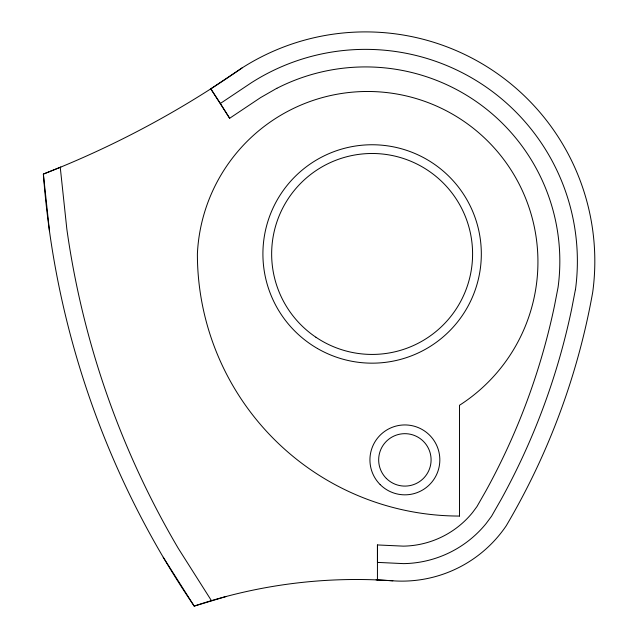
<?xml version="1.0" encoding="UTF-8"?>
<svg xmlns="http://www.w3.org/2000/svg" width="638" height="638" viewBox="0 0 638 638"><rect width="100%" height="100%" fill="white"/><g stroke="black" fill="none" stroke-linecap="round" stroke-linejoin="round"><path stroke-width="0.96" d="M276.892 88.307A194.311 194.311 0 0 1 558.075 287.267L554.55 305.474A667.268 667.268 0 0 1 485.957 490.789L476.929 506.628L472.543 512.537A91.043 91.043 0 0 1 403.312 546.136L377.449 544.948L377.449 562.429L378.366 562.429M575.396 289.7L571.656 309.047A684.749 684.749 0 0 1 501.269 499.211L491.579 516.206L486.108 523.567A108.532 108.532 0 0 1 403.583 563.625L378.366 562.429M163.224 557.245L194.199 606.1A508.159 508.159 0 0 1 392.864 580.803A126.021 126.021 0 0 0 506.237 525.776A702.223 702.223 0 0 0 592.726 292.132A229.337 229.337 0 0 0 242.073 67.931L210.795 88.849L229.648 118.277L260.655 97.558L276.868 88.259M229.648 118.277L220.365 103.468L251.364 82.749A211.856 211.856 0 0 1 575.452 289.708M60.833 167.06L43.368 174.078L49.541 231.594M226.37 596.434L194.199 606.1A883.909 883.909 0 0 1 43.368 174.078A952.079 952.079 0 0 0 242.073 67.931M376.093 579.878L392.864 580.803M210.795 88.849L220.365 103.468M211.433 600.653L178.289 548.369A866.428 866.428 0 0 1 66.846 229.162L60.251 167.3M377.449 544.948L377.441 579.878M459.488 516.054L459.488 405.282A170.362 170.362 0 0 0 452.749 114.306A170.362 170.362 0 0 0 197.389 253.956A262.098 262.098 0 0 0 459.488 516.054M315.906 337.231A100.469 100.469 0 0 0 472.343 261.006A100.469 100.469 0 0 0 328.115 163.639A100.469 100.469 0 0 0 315.906 337.231M317.517 348.539A109.21 109.21 0 0 0 481.323 253.956A109.21 109.21 0 0 0 317.517 159.38A109.21 109.21 0 0 0 317.517 348.539M380.168 484.593A34.946 34.946 0 0 0 438.641 468.93A34.946 34.946 0 0 0 395.839 426.128A34.946 34.946 0 0 0 380.168 484.593M386.349 478.42A26.206 26.206 0 0 0 430.195 466.673A26.206 26.206 0 0 0 398.096 434.566A26.206 26.206 0 0 0 386.349 478.42"/></g></svg>
